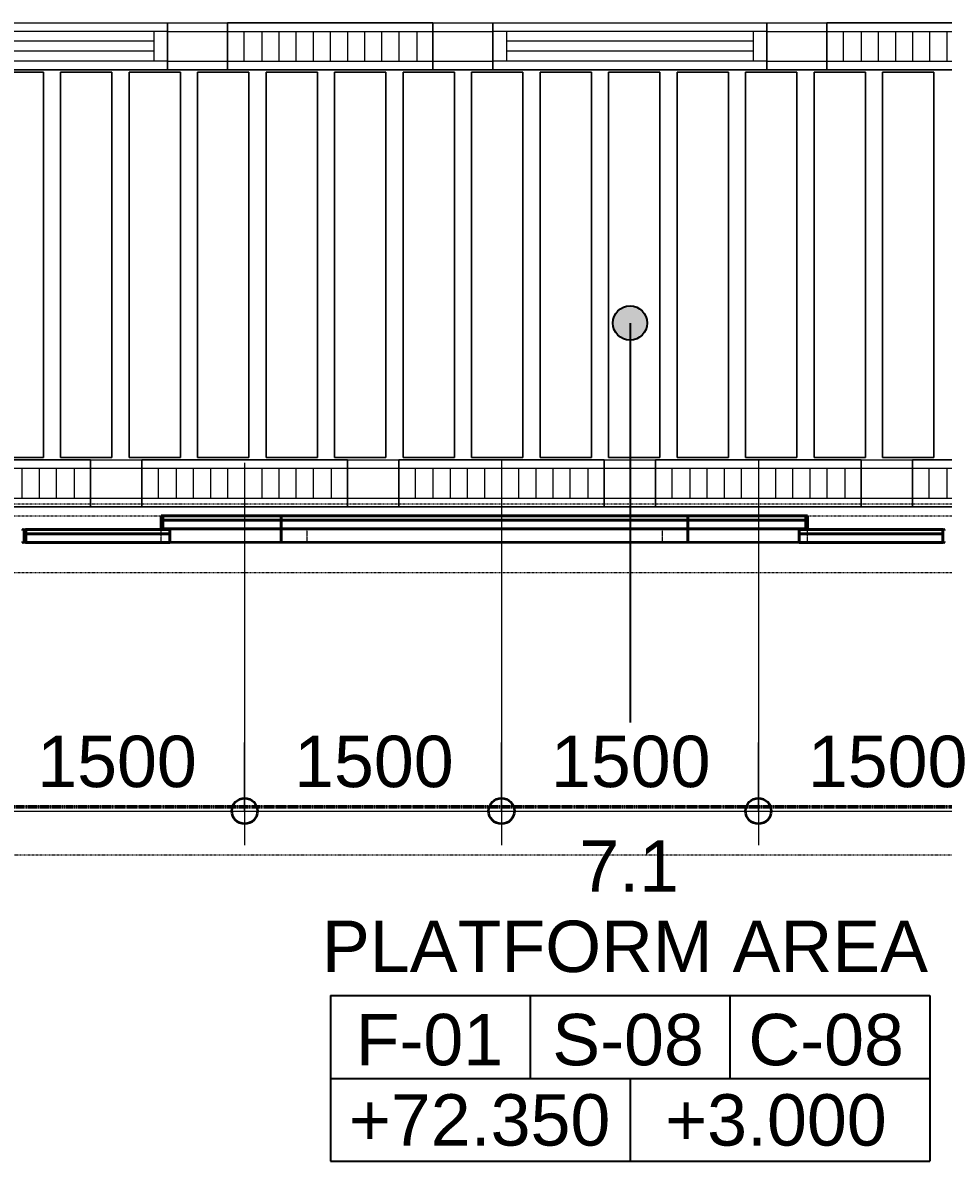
# Model space of a CAD drawing. Header units: millimetres. Extents: x -853228 to -774636, y -17776 to 22455.
# Drawn here: x -819628 to -814253, y -3667 to 2977 of the extents above; entities that cross this region are included whole.
import ezdxf

# ---------------------------------------------------------------- set-up
doc = ezdxf.new("R2010")
doc.units = ezdxf.units.MM
for name, pattern in [('DASH', [6.35, 3.175, -3.175]), ('DPA_Grid _ Level 100', [10, 5.5, -1.6, 1.3, -1.6]), ('DPA_Hidden 50', [3, 2, -1]), ('DPA_Hidden 500', [1.4, 0.8, -0.6])]:
    doc.linetypes.add(name, pattern=pattern)
for name, color, linetype, lineweight in [('A-ANNO-DIMS', 1, 'Continuous', 9), ('A-ANNO-DIMS-100', 1, 'Continuous', 9), ('A-DETL', 1, 'Continuous', 70), ('A-GENM', 1, 'Continuous', 9), ('A-GENM-HDLN', 2, 'DPA_Hidden 500', 9), ('A-GLAZ-CURT', 2, 'Continuous', 9), ('A-ROOM-IDEN', 3, 'Continuous', 25), ('A-ROOM-LINE', 3, 'Continuous', 25), ('G-ANNO-SECL', 3, 'Continuous', 9), ('Q-SPCQ', 2, 'Continuous', 35), ('Q-SPCQ-HDLN', 2, 'DASH', 9)]:
    doc.layers.add(name, color=color, linetype=linetype, lineweight=lineweight)
doc.styles.add('Arial_2', font='arial.ttf', dxfattribs={"height": 300})
doc.dimstyles.new('DPA-DIM-3_0_C-C', dxfattribs={"dimscale": 304.8, "dimtxt": 306.07782, "dimasz": 0.492126, "dimexe": 0.656168, "dimexo": 0.0625, "dimgap": 0.164042, "dimtad": 1, "dimdec": 0, "dimzin": 0, "dimdsep": 46, "dimtxsty": 'Arial_2', "dimblk1": 'DOTBLANK', "dimblk2": 'DOTBLANK', "dimsah": 1, "dimcen": 0.09, "dimdle": 0.656168, "dimadec": 8, "dimazin": 0, "dimtfac": 1, "dimtdec": 4, "dimtix": 1, "dimtmove": 0, "dimatfit": 3, "dimfxl": 1.312336, "dimfxlon": 1, "dimtvp": 1, "dimtolj": 1, "dimtzin": 0, "dimarcsym": 2})

# ---------------------------------------------------------------- blocks, each defined once
blk = doc.blocks.new('DPA_CP_Metal Ceiling Panel - Vertical Panel with Gap-11114031-4281-01 ENLARGED LOWER PLATFORM LEVEL - REFLECTED CEILING PLAN - SHEET 2')
at = {"layer": 'A-GLAZ-CURT'}
for p, q in [((-785007.4, 2689), (-785007.4, 439)), ((-784707.4, 2689), (-785007.4, 2689)), ((-784707.4, 2689), (-785007.4, 2689)), ((-785007.4, 2689), (-785007.4, 439)), ((-785007.4, 439), (-785007.4, 2689)), ((-785007.4, 2689), (-784707.4, 2689)), ((-784707.4, 2689), (-784707.4, 439)), ((-784707.4, 439), (-784707.4, 2689)), ((-784707.4, 2689), (-784707.4, 439)), ((-784707.4, 439), (-785007.4, 439)), ((-785007.4, 439), (-784707.4, 439)), ((-784707.4, 439), (-785007.4, 439))]:
    blk.add_line(p, q, dxfattribs=at)
blk = doc.blocks.new('DPA_Speciality_PlatformScreenDoor - Length_135300-12767973-4281-01 ENLARGED LOWER PLATFORM LEVEL - REFLECTED CEILING PLAN - SHEET 2')
at = {"layer": 'A-GENM'}
for p, q in [((97712.5, -250), (97514.7, -250)), ((97514.7, -250), (97712.5, -250)), ((97607.5, -250), (97517.5, -250)), ((97517.5, -250), (97607.5, -250)), ((97617.5, -250), (97707.5, -250)), ((97707.5, -250), (97617.5, -250)), ((102087.5, -250), (102285.3, -250)), ((102285.3, -250), (102087.5, -250)), ((102182.5, -250), (102092.5, -250)), ((102092.5, -250), (102182.5, -250)), ((102192.5, -250), (102282.5, -250)), ((102282.5, -250), (102192.5, -250)), ((98265.3, -330), (98389.1, -330)), ((98275.9, -330), (98329, -330)), ((98325.4, -330), (98378.5, -330)), ((99865.3, -330), (99989.1, -330)), ((99875.9, -330), (99929, -330)), ((99925.4, -330), (99978.5, -330))]:
    blk.add_line(p, q, dxfattribs=at)
at = {"layer": 'A-GENM-HDLN'}
for p, q in [((98012.5, -175), (98012.5, -250)), ((98012.5, -175), (98862.5, -175)), ((98862.5, -250), (98862.5, -175)), ((100937.5, -250), (100937.5, -175)), ((101787.5, -175), (100937.5, -175)), ((101787.5, -175), (101787.5, -250)), ((98012.5, -250), (98862.5, -250)), ((101787.5, -250), (100937.5, -250))]:
    blk.add_line(p, q, dxfattribs=at)
at = {"layer": 'Q-SPCQ', "linetype": 'DASH', "lineweight": 9}
blk.add_line((61742.7, 1650), (132340.1, 1650), dxfattribs=at)
at = {"layer": 'Q-SPCQ'}
for p, q in [((98062.5, -175), (97222.5, -175)), ((97222.5, -175), (98062.5, -175)), ((97222.5, -175), (97222.5, -225)), ((97222.5, -175), (97222.5, -225)), ((97222.5, -245), (97222.5, -180)), ((97222.5, -180), (97222.5, -245)), ((97252.5, -175), (98032.5, -175)), ((98032.5, -175), (97252.5, -175)), ((98032.5, -175), (97252.5, -175)), ((97252.5, -175), (98032.5, -175)), ((98012.5, -175), (98712.5, -175)), ((98062.5, -225), (98062.5, -175)), ((98062.5, -175), (98062.5, -225)), ((98712.5, -175), (98712.5, -330)), ((98712.5, -175), (101087.5, -175)), ((98712.5, -330), (98712.5, -175)), ((98712.5, -200), (98712.5, -175.9)), ((98712.5, -175.9), (98712.5, -200)), ((101087.5, -175), (101087.5, -330)), ((101087.5, -175), (101787.5, -175)), ((101087.5, -330), (101087.5, -175)), ((101087.5, -200), (101087.5, -175.9)), ((101087.5, -175.9), (101087.5, -200)), ((101737.5, -175), (102577.5, -175)), ((102577.5, -175), (101737.5, -175)), ((101737.5, -175), (101737.5, -225)), ((101737.5, -225), (101737.5, -175)), ((102547.5, -175), (101767.5, -175)), ((101767.5, -175), (102547.5, -175)), ((101767.5, -175), (102547.5, -175)), ((102547.5, -175), (101767.5, -175)), ((102577.5, -225), (102577.5, -175)), ((102577.5, -225), (102577.5, -175)), ((102577.5, -180), (102577.5, -245)), ((102577.5, -245), (102577.5, -180)), ((102587.5, -245), (102587.5, -180)), ((102587.5, -180), (102587.5, -245)), ((102587.5, -180), (102587.5, -245)), ((102587.5, -245), (102587.5, -180)), ((97222.5, -225), (98062.5, -225)), ((98062.5, -225), (97222.5, -225)), ((97222.5, -250), (97222.5, -225)), ((97222.5, -225), (97222.5, -250)), ((98062.5, -225), (97222.5, -225)), ((97222.5, -225), (97222.5, -250)), ((97222.5, -250), (97222.5, -225)), ((97222.5, -225), (98062.5, -225)), ((98062.5, -225), (97222.5, -225)), ((97222.5, -225), (98062.5, -225)), ((97222.5, -250), (98062.5, -250)), ((98062.5, -250), (97222.5, -250)), ((97222.5, -250), (98062.5, -250)), ((98062.5, -250), (97222.5, -250)), ((98032.5, -225), (97252.5, -225)), ((97252.5, -225), (98032.5, -225)), ((97252.5, -225), (98032.5, -225)), ((98032.5, -225), (97252.5, -225)), ((98012.5, -225), (97272.5, -225)), ((97272.5, -225), (98012.5, -225)), ((98012.5, -225), (97272.5, -225)), ((97272.5, -225), (98012.5, -225)), ((98012.5, -250), (97272.5, -250)), ((97272.5, -250), (98012.5, -250)), ((98012.5, -250), (97272.5, -250)), ((97272.5, -250), (98012.5, -250)), ((98012.5, -305), (98012.5, -250)), ((98012.5, -250), (98012.5, -330)), ((98022.5, -255), (98012.5, -255)), ((98012.5, -255), (98012.5, -330)), ((98012.5, -330), (98012.5, -255)), ((98012.5, -255), (98022.5, -255)), ((98022.5, -330), (98022.5, -255)), ((98022.5, -255), (98022.5, -330)), ((98712.5, -255), (98022.5, -255)), ((98022.5, -255), (98712.5, -255)), ((98022.5, -255), (98022.5, -305)), ((98022.5, -255), (98022.5, -305)), ((98062.5, -225), (98062.5, -250)), ((98062.5, -225), (98062.5, -250)), ((98062.5, -250), (98062.5, -225)), ((98062.5, -225), (98062.5, -250)), ((98072.5, -255), (98652.5, -255)), ((98652.5, -255), (98072.5, -255)), ((98662.5, -255), (98072.5, -255)), ((98072.5, -255), (98662.5, -255)), ((98712.5, -305), (98712.5, -200)), ((98712.5, -200), (98712.5, -305)), ((101087.5, -255), (98712.5, -255)), ((98712.5, -255), (101087.5, -255)), ((98712.5, -255), (98712.5, -305)), ((98712.5, -255), (98712.5, -305)), ((98712.5, -305), (98712.5, -255)), ((98712.5, -255), (98712.5, -305)), ((101037.5, -255), (98762.5, -255)), ((98762.5, -255), (101037.5, -255)), ((98772.5, -255), (101027.5, -255)), ((101027.5, -255), (98772.5, -255)), ((101087.5, -305), (101087.5, -200)), ((101087.5, -200), (101087.5, -305)), ((101087.5, -255), (101777.5, -255)), ((101777.5, -255), (101087.5, -255)), ((101087.5, -255), (101087.5, -305)), ((101087.5, -305), (101087.5, -255)), ((101087.5, -305), (101087.5, -255)), ((101087.5, -255), (101087.5, -305)), ((101137.5, -255), (101727.5, -255)), ((101727.5, -255), (101137.5, -255)), ((101727.5, -255), (101147.5, -255)), ((101147.5, -255), (101727.5, -255)), ((102577.5, -225), (101737.5, -225)), ((101737.5, -225), (102577.5, -225)), ((101737.5, -250), (101737.5, -225)), ((101737.5, -250), (101737.5, -225)), ((102577.5, -225), (101737.5, -225)), ((101737.5, -225), (101737.5, -250)), ((101737.5, -250), (101737.5, -225)), ((101737.5, -225), (102577.5, -225)), ((101737.5, -225), (102577.5, -225)), ((102577.5, -225), (101737.5, -225)), ((102577.5, -250), (101737.5, -250)), ((101737.5, -250), (102577.5, -250)), ((101737.5, -250), (102577.5, -250)), ((102577.5, -250), (101737.5, -250)), ((101767.5, -225), (102547.5, -225)), ((102547.5, -225), (101767.5, -225)), ((102547.5, -225), (101767.5, -225)), ((101767.5, -225), (102547.5, -225)), ((101777.5, -255), (101777.5, -330)), ((101787.5, -255), (101777.5, -255)), ((101777.5, -255), (101787.5, -255)), ((101777.5, -330), (101777.5, -255)), ((101777.5, -305), (101777.5, -255)), ((101777.5, -305), (101777.5, -255)), ((101787.5, -225), (102527.5, -225)), ((102527.5, -225), (101787.5, -225)), ((101787.5, -225), (102527.5, -225)), ((102527.5, -225), (101787.5, -225)), ((101787.5, -250), (102527.5, -250)), ((102527.5, -250), (101787.5, -250)), ((101787.5, -250), (102527.5, -250)), ((102527.5, -250), (101787.5, -250)), ((101787.5, -330), (101787.5, -250)), ((101787.5, -250), (101787.5, -305)), ((101787.5, -330), (101787.5, -255)), ((101787.5, -255), (101787.5, -330)), ((102577.5, -225), (102577.5, -250)), ((102577.5, -250), (102577.5, -225)), ((102577.5, -250), (102577.5, -225)), ((102577.5, -225), (102577.5, -250)), ((98012.5, -329.1), (98012.5, -305)), ((98012.5, -330), (98712.5, -330)), ((98012.5, -330), (98022.5, -330)), ((98022.5, -330), (98012.5, -330)), ((98712.5, -305), (98022.5, -305)), ((98022.5, -305), (98702.5, -305)), ((98022.5, -305), (98022.5, -330)), ((98022.5, -305), (98022.5, -330)), ((98022.5, -305), (98702.5, -305)), ((98702.5, -305), (98022.5, -305)), ((98022.5, -330), (98022.5, -305)), ((98022.5, -305), (98022.5, -330)), ((98712.5, -305), (98022.5, -305)), ((98022.5, -305), (98712.5, -305)), ((98702.5, -330), (98022.5, -330)), ((98022.5, -330), (98712.5, -330)), ((98022.5, -330), (98702.5, -330)), ((98702.5, -330), (98022.5, -330)), ((98652.5, -305), (98072.5, -305)), ((98072.5, -305), (98652.5, -305)), ((98652.5, -305), (98072.5, -305)), ((98072.5, -305), (98652.5, -305)), ((98662.5, -305), (98072.5, -305)), ((98072.5, -305), (98662.5, -305)), ((98072.5, -305), (98652.5, -305)), ((98652.5, -305), (98072.5, -305)), ((98652.5, -330), (98072.5, -330)), ((98072.5, -330), (98652.5, -330)), ((98652.5, -330), (98072.5, -330)), ((98072.5, -330), (98652.5, -330)), ((98702.5, -305), (98712.5, -305)), ((98712.5, -330), (98702.5, -330)), ((98712.5, -329.1), (98712.5, -305)), ((101087.5, -305), (98712.5, -305)), ((98712.5, -305), (98722.5, -305)), ((98712.5, -330), (98712.5, -305)), ((98712.5, -305), (98712.5, -330)), ((101087.5, -305), (98712.5, -305)), ((98712.5, -305), (101087.5, -305)), ((98712.5, -305), (98712.5, -329.1)), ((98712.5, -330), (98712.5, -305)), ((98712.5, -305), (98712.5, -330)), ((98712.5, -330), (101087.5, -330)), ((98722.5, -330), (98712.5, -330)), ((98712.5, -330), (101087.5, -330)), ((98722.5, -305), (101077.5, -305)), ((98722.5, -305), (101077.5, -305)), ((101077.5, -305), (98722.5, -305)), ((101077.5, -330), (98722.5, -330)), ((98722.5, -330), (101077.5, -330)), ((101077.5, -330), (98722.5, -330)), ((101037.5, -305), (98762.5, -305)), ((98762.5, -305), (101037.5, -305)), ((101027.5, -305), (98772.5, -305)), ((98772.5, -305), (101027.5, -305)), ((101027.5, -305), (98772.5, -305)), ((98772.5, -305), (101027.5, -305)), ((98772.5, -305), (101027.5, -305)), ((101027.5, -305), (98772.5, -305)), ((101027.5, -330), (98772.5, -330)), ((98772.5, -330), (101027.5, -330)), ((101027.5, -330), (98772.5, -330)), ((98772.5, -330), (101027.5, -330)), ((101077.5, -305), (101087.5, -305)), ((101087.5, -330), (101077.5, -330)), ((101087.5, -329.1), (101087.5, -305)), ((101087.5, -305), (101097.5, -305)), ((101777.5, -305), (101087.5, -305)), ((101087.5, -305), (101087.5, -330)), ((101087.5, -330), (101087.5, -305)), ((101087.5, -305), (101777.5, -305)), ((101777.5, -305), (101087.5, -305)), ((101087.5, -305), (101087.5, -329.1)), ((101087.5, -330), (101087.5, -305)), ((101087.5, -305), (101087.5, -330)), ((101087.5, -330), (101787.5, -330)), ((101087.5, -330), (101777.5, -330)), ((101097.5, -330), (101087.5, -330)), ((101097.5, -305), (101777.5, -305)), ((101777.5, -305), (101097.5, -305)), ((101097.5, -305), (101777.5, -305)), ((101777.5, -330), (101097.5, -330)), ((101777.5, -330), (101097.5, -330)), ((101097.5, -330), (101777.5, -330)), ((101137.5, -305), (101727.5, -305)), ((101727.5, -305), (101137.5, -305)), ((101147.5, -305), (101727.5, -305)), ((101727.5, -305), (101147.5, -305)), ((101147.5, -305), (101727.5, -305)), ((101727.5, -305), (101147.5, -305)), ((101727.5, -305), (101147.5, -305)), ((101147.5, -305), (101727.5, -305)), ((101147.5, -330), (101727.5, -330)), ((101727.5, -330), (101147.5, -330)), ((101147.5, -330), (101727.5, -330)), ((101727.5, -330), (101147.5, -330)), ((101777.5, -330), (101777.5, -305)), ((101777.5, -330), (101777.5, -305)), ((101777.5, -305), (101777.5, -330)), ((101777.5, -330), (101777.5, -305)), ((101777.5, -330), (101787.5, -330)), ((101787.5, -330), (101777.5, -330)), ((101787.5, -305), (101787.5, -329.1))]:
    blk.add_line(p, q, dxfattribs=at)
for centre, start, end in [((97217.5, -180), 0, 180), ((97217.5, -180), 0, 45), ((102582.5, -180), 0, 180), ((102582.5, -180), 135, 180), ((102582.5, -180), 60, 120), ((102582.5, -180), 360, 30), ((102592.5, -180), 0, 180), ((102592.5, -180), 150, 180), ((102592.5, -180), 60, 120), ((97217.5, -245), 180, 360), ((97217.5, -245), 330, 360), ((102582.5, -245), 180, 210), ((102582.5, -245), 180, 0), ((102582.5, -245), 240, 300), ((102582.5, -245), 330, 0), ((102592.5, -245), 180, 210), ((102592.5, -245), 180, 360), ((102592.5, -245), 240, 300)]:
    blk.add_arc(centre, 5, start, end, dxfattribs=at)
at = {"layer": 'Q-SPCQ-HDLN'}
for p, q in [((132340.1, 0), (61742.7, 0)), ((132340.1, -330), (61742.7, -330)), ((132340.1, -400), (61742.7, -400))]:
    blk.add_line(p, q, dxfattribs=at)
blk = doc.blocks.new('DPA_CP_Metal Ceiling Luminaire2 - Linear Luminaire-12404975-4281-01 ENLARGED LOWER PLATFORM LEVEL - REFLECTED CEILING PLAN - SHEET 2')
at = {"layer": 'A-GLAZ-CURT'}
for p, q in [((-786932.4, 2701.5), (-786932.4, 2976.5)), ((-786932.4, 2976.5), (-785732.4, 2976.5)), ((-786932.4, 2976.5), (-786932.4, 2701.5)), ((-785732.4, 2976.5), (-786932.4, 2976.5)), ((-786932.4, 2976.5), (-785732.4, 2976.5)), ((-786932.4, 2939), (-786932.4, 2701.5)), ((-786932.4, 2926.5), (-785732.4, 2926.5)), ((-785732.4, 2976.5), (-785732.4, 2701.5)), ((-785732.4, 2701.5), (-785732.4, 2976.5)), ((-785732.4, 2939), (-785732.4, 2701.5)), ((-786932.4, 2751.5), (-785732.4, 2751.5)), ((-785732.4, 2701.5), (-786932.4, 2701.5)), ((-785732.4, 2701.5), (-786932.4, 2701.5)), ((-786932.4, 2701.5), (-785732.4, 2701.5))]:
    blk.add_line(p, q, dxfattribs=at)
at = {"layer": 'A-GLAZ-CURT', "linetype": 'DPA_Hidden 50'}
for p, q in [((-786837.4, 2926.5), (-786837.4, 2751.5)), ((-786732.4, 2926.5), (-786732.4, 2751.5)), ((-786632.4, 2926.5), (-786632.4, 2751.5)), ((-786532.4, 2926.5), (-786532.4, 2751.5)), ((-786432.4, 2926.5), (-786432.4, 2751.5)), ((-786332.4, 2926.5), (-786332.4, 2751.5)), ((-786232.4, 2926.5), (-786232.4, 2751.5)), ((-786132.4, 2926.5), (-786132.4, 2751.5)), ((-786032.4, 2926.5), (-786032.4, 2751.5)), ((-785932.4, 2926.5), (-785932.4, 2751.5)), ((-785827.4, 2926.5), (-785827.4, 2751.5))]:
    blk.add_line(p, q, dxfattribs=at)
blk = doc.blocks.new('DPA_CP_Metal Ceiling Panel1 - Horizontal with Gap-13297912-4281-01 ENLARGED LOWER PLATFORM LEVEL - REFLECTED CEILING PLAN - SHEET 2')
at = {"layer": 'A-GLAZ-CURT'}
for p, q in [((-786232.4, 151.5), (-786232.4, 426.5)), ((-786232.4, 151.5), (-786232.4, 426.5)), ((-786232.4, 426.5), (-785932.4, 426.5)), ((-786232.4, 426.5), (-785932.4, 426.5)), ((-786232.4, 151.5), (-786232.4, 426.5)), ((-785932.4, 151.5), (-785932.4, 426.5)), ((-785932.4, 426.5), (-785932.4, 151.5)), ((-785932.4, 426.5), (-785932.4, 151.5)), ((-786232.4, 376.5), (-785932.4, 376.5)), ((-786232.4, 201.5), (-785932.4, 201.5)), ((-786232.4, 151.5), (-785932.4, 151.5)), ((-785932.4, 151.5), (-786232.4, 151.5)), ((-785932.4, 151.5), (-786232.4, 151.5))]:
    blk.add_line(p, q, dxfattribs=at)
blk = doc.blocks.new('DPA_CP_Metal Ceiling Air Supply1 - Linear Diffuser Air Supply-12404980-4281-01 ENLARGED LOWER PLATFORM LEVEL - REFLECTED CEILING PLAN - SHEET 2')
at = {"layer": 'A-GLAZ-CURT'}
for p, q in [((-788882.4, 2701.5), (-788882.4, 2976.5)), ((-788882.4, 2976.5), (-787282.4, 2976.5)), ((-788882.4, 2701.5), (-788882.4, 2976.5)), ((-788882.4, 2976.5), (-787282.4, 2976.5)), ((-788882.4, 2976.5), (-787282.4, 2976.5)), ((-788882.4, 2701.5), (-788882.4, 2976.5)), ((-787282.4, 2926.5), (-788882.4, 2926.5)), ((-788802.4, 2926.5), (-788802.4, 2751.5)), ((-787362.4, 2926.5), (-787362.4, 2751.5)), ((-787282.4, 2701.5), (-787282.4, 2976.5)), ((-787282.4, 2976.5), (-787282.4, 2701.5)), ((-787282.4, 2976.5), (-787282.4, 2701.5)), ((-787282.4, 2751.5), (-788882.4, 2751.5)), ((-788882.4, 2701.5), (-787282.4, 2701.5)), ((-787282.4, 2701.5), (-788882.4, 2701.5)), ((-787282.4, 2701.5), (-788882.4, 2701.5))]:
    blk.add_line(p, q, dxfattribs=at)
at = {"layer": 'A-GLAZ-CURT', "linetype": 'DPA_Hidden 50'}
for p, q in [((-787362.4, 2868.2), (-788802.4, 2868.2)), ((-787362.4, 2809.9), (-788802.4, 2809.9))]:
    blk.add_line(p, q, dxfattribs=at)
blk = doc.blocks.new('DPA_CP_Metal Ceiling Panel1 - Horizontal with Gap-16028279-4281-01 ENLARGED LOWER PLATFORM LEVEL - REFLECTED CEILING PLAN - SHEET 2')
at = {"layer": 'A-GLAZ-CURT'}
for p, q in [((-787282.4, 2701.5), (-787282.4, 2976.5)), ((-787282.4, 2701.5), (-787282.4, 2976.5)), ((-787282.4, 2976.5), (-786932.4, 2976.5)), ((-787282.4, 2976.5), (-786932.4, 2976.5)), ((-787282.4, 2701.5), (-787282.4, 2976.5)), ((-787282.4, 2926.5), (-786932.4, 2926.5)), ((-786932.4, 2701.5), (-786932.4, 2976.5)), ((-786932.4, 2976.5), (-786932.4, 2701.5)), ((-786932.4, 2976.5), (-786932.4, 2701.5)), ((-787282.4, 2751.5), (-786932.4, 2751.5)), ((-787282.4, 2701.5), (-786932.4, 2701.5)), ((-786932.4, 2701.5), (-787282.4, 2701.5)), ((-786932.4, 2701.5), (-787282.4, 2701.5))]:
    blk.add_line(p, q, dxfattribs=at)
blk = doc.blocks.new('DPA_Room Tag Box - Standard-4486259-4281-01 ENLARGED LOWER PLATFORM LEVEL - REFLECTED CEILING PLAN - SHEET 2')
at = {"layer": 'A-ROOM-LINE'}
for p, q in [((-17.5, -2.936), (-17.5, -12.604)), ((-17.5, -2.936), (17.5, -2.936)), ((-5.833, -2.936), (-5.833, -7.77)), ((5.833, -2.936), (5.833, -7.77)), ((17.5, -2.936), (17.5, -12.604)), ((-17.5, -7.77), (17.5, -7.77)), ((0, -7.77), (0, -12.604)), ((-17.5, -12.604), (17.5, -12.604))]:
    blk.add_line(p, q, dxfattribs=at)
blk = doc.blocks.new('DIMBLOCK77-4281-01 ENLARGED LOWER PLATFORM LEVEL - REFLECTED CEILING PLAN - SHEET 2')
at = {"layer": 'A-ANNO-DIMS-100'}
for p, q in [((-819832.4, -1223.5), (-819832.4, -1823.5)), ((-819832.4, -1623.5), (-819832.4, -1223.5)), ((-818332.4, -1223.5), (-818332.4, -1823.5)), ((-818332.4, -1623.5), (-818332.4, -1223.5)), ((-819832.4, -1623.5), (-818332.4, -1623.5))]:
    blk.add_line(p, q, dxfattribs=at)
at = {"layer": 'A-ANNO-DIMS-100', "lineweight": 35}
for centre in [(-819832.4, -1623.5), (-818332.4, -1623.5)]:
    blk.add_circle(centre, 75, dxfattribs=at)
at = {"layer": 'A-ANNO-DIMS-100', "color": 0, "insert": (-819543.8, -1184.1), "char_height": 300, "width": 1107.531, "attachment_point": 1, "line_spacing_factor": 0.941778, "style": 'Arial_2'}
blk.add_mtext('1500', dxfattribs=at)
blk = doc.blocks.new('_DotBlank')
at = {"color": 0, "linetype": 'ByBlock', "lineweight": -2}
blk.add_line((-0.5, 0), (-1, 0), dxfattribs=at)
blk.add_circle((0, 0), 0.5, dxfattribs=at)
blk = doc.blocks.new('DIMBLOCK78-4281-01 ENLARGED LOWER PLATFORM LEVEL - REFLECTED CEILING PLAN - SHEET 2')
at = {"layer": 'A-ANNO-DIMS-100'}
for p, q in [((-818332.4, -1223.5), (-818332.4, -1823.5)), ((-818332.4, -1623.5), (-818332.4, -1223.5)), ((-816832.4, -1223.5), (-816832.4, -1823.5)), ((-816832.4, -1623.5), (-816832.4, -1223.5)), ((-818332.4, -1623.5), (-816632.4, -1623.5))]:
    blk.add_line(p, q, dxfattribs=at)
at = {"layer": 'A-ANNO-DIMS-100', "lineweight": 35}
for centre in [(-818332.4, -1623.5), (-816832.4, -1623.5)]:
    blk.add_circle(centre, 75, dxfattribs=at)
at = {"layer": 'A-ANNO-DIMS-100', "color": 0, "insert": (-818043.8, -1184.1), "char_height": 300, "width": 1107.531, "attachment_point": 1, "line_spacing_factor": 0.941778, "style": 'Arial_2'}
blk.add_mtext('1500', dxfattribs=at)
blk = doc.blocks.new('DIMBLOCK79-4281-01 ENLARGED LOWER PLATFORM LEVEL - REFLECTED CEILING PLAN - SHEET 2')
at = {"layer": 'A-ANNO-DIMS-100'}
for p, q in [((-816832.4, -1223.5), (-816832.4, -1823.5)), ((-816832.4, -1623.5), (-816832.4, -1223.5)), ((-815332.4, -1223.5), (-815332.4, -1823.5)), ((-815332.4, -1623.5), (-815332.4, -1223.5)), ((-817032.4, -1623.5), (-815332.4, -1623.5))]:
    blk.add_line(p, q, dxfattribs=at)
at = {"layer": 'A-ANNO-DIMS-100', "lineweight": 35}
for centre in [(-816832.4, -1623.5), (-815332.4, -1623.5)]:
    blk.add_circle(centre, 75, dxfattribs=at)
at = {"layer": 'A-ANNO-DIMS-100', "color": 0, "insert": (-816543.8, -1184.1), "char_height": 300, "width": 1107.531, "attachment_point": 1, "line_spacing_factor": 0.941778, "style": 'Arial_2'}
blk.add_mtext('1500', dxfattribs=at)
blk = doc.blocks.new('DIMBLOCK80-4281-01 ENLARGED LOWER PLATFORM LEVEL - REFLECTED CEILING PLAN - SHEET 2')
at = {"layer": 'A-ANNO-DIMS-100'}
for p, q in [((-815332.4, -1223.5), (-815332.4, -1823.5)), ((-815332.4, -1623.5), (-815332.4, -1223.5)), ((-813832.4, -1223.5), (-813832.4, -1823.5)), ((-813832.4, -1623.5), (-813832.4, -1223.5)), ((-815332.4, -1623.5), (-813832.4, -1623.5))]:
    blk.add_line(p, q, dxfattribs=at)
at = {"layer": 'A-ANNO-DIMS-100', "lineweight": 35}
for centre in [(-815332.4, -1623.5), (-813832.4, -1623.5)]:
    blk.add_circle(centre, 75, dxfattribs=at)
at = {"layer": 'A-ANNO-DIMS-100', "color": 0, "insert": (-815043.8, -1184.1), "char_height": 300, "width": 1107.531, "attachment_point": 1, "line_spacing_factor": 0.941778, "style": 'Arial_2'}
blk.add_mtext('1500', dxfattribs=at)

msp = doc.modelspace()

# ---------------------------------------------------------------- hatches: boundary and pattern name
at = {"layer": 'A-ROOM-IDEN'}
h = msp.add_hatch(color=256, dxfattribs=at)
edge = h.paths.add_edge_path()
edge.add_arc((-816081.9, 1224.2), 100, 0, 360)

# ---------------------------------------------------------------- linework, layer by layer
at = {"layer": 'A-DETL', "color": 55, "linetype": 'DPA_Hidden 50', "lineweight": 9}
for p, q in [((-818332.4, 408), (-818332.4, -1392)), ((-816832.4, 428), (-816832.4, -1392)), ((-816832.4, 428), (-816832.4, -1392)), ((-815332.4, 428), (-815332.4, -1392))]:
    msp.add_line(p, q, dxfattribs=at)
at = {"layer": 'A-ROOM-IDEN'}
msp.add_line((-816081.9, 1224.2), (-816081.9, -1106.9), dxfattribs=at)
msp.add_circle((-816081.9, 1224.2), 100, dxfattribs=at)
at = {"layer": 'G-ANNO-SECL', "linetype": 'DPA_Grid _ Level 100', "lineweight": 50}
msp.add_line((-851417.7, -1598.3), (-777570.3, -1598.3), dxfattribs=at)

# ---------------------------------------------------------------- block references
at = {"layer": 'A-GLAZ-CURT'}
for name, p in [('DPA_CP_Metal Ceiling Air Supply1 - Linear Diffuser Air Supply-12404980-4281-01 ENLARGED LOWER PLATFORM LEVEL - REFLECTED CEILING PLAN - SHEET 2', (-31500, 0)), ('DPA_CP_Metal Ceiling Air Supply1 - Linear Diffuser Air Supply-12404980-4281-01 ENLARGED LOWER PLATFORM LEVEL - REFLECTED CEILING PLAN - SHEET 2', (-31500, 0)), ('DPA_CP_Metal Ceiling Air Supply1 - Linear Diffuser Air Supply-12404980-4281-01 ENLARGED LOWER PLATFORM LEVEL - REFLECTED CEILING PLAN - SHEET 2', (-31500, 0)), ('DPA_CP_Metal Ceiling Panel1 - Horizontal with Gap-16028279-4281-01 ENLARGED LOWER PLATFORM LEVEL - REFLECTED CEILING PLAN - SHEET 2', (-31500, 0)), ('DPA_CP_Metal Ceiling Panel1 - Horizontal with Gap-16028279-4281-01 ENLARGED LOWER PLATFORM LEVEL - REFLECTED CEILING PLAN - SHEET 2', (-31500, 0)), ('DPA_CP_Metal Ceiling Panel1 - Horizontal with Gap-16028279-4281-01 ENLARGED LOWER PLATFORM LEVEL - REFLECTED CEILING PLAN - SHEET 2', (-31500, 0)), ('DPA_CP_Metal Ceiling Luminaire2 - Linear Luminaire-12404975-4281-01 ENLARGED LOWER PLATFORM LEVEL - REFLECTED CEILING PLAN - SHEET 2', (-31500, 0)), ('DPA_CP_Metal Ceiling Luminaire2 - Linear Luminaire-12404975-4281-01 ENLARGED LOWER PLATFORM LEVEL - REFLECTED CEILING PLAN - SHEET 2', (-31500, 0)), ('DPA_CP_Metal Ceiling Luminaire2 - Linear Luminaire-12404975-4281-01 ENLARGED LOWER PLATFORM LEVEL - REFLECTED CEILING PLAN - SHEET 2', (-31500, 0)), ('DPA_CP_Metal Ceiling Panel1 - Horizontal with Gap-16028279-4281-01 ENLARGED LOWER PLATFORM LEVEL - REFLECTED CEILING PLAN - SHEET 2', (-29950, 0)), ('DPA_CP_Metal Ceiling Panel1 - Horizontal with Gap-16028279-4281-01 ENLARGED LOWER PLATFORM LEVEL - REFLECTED CEILING PLAN - SHEET 2', (-29950, 0)), ('DPA_CP_Metal Ceiling Panel1 - Horizontal with Gap-16028279-4281-01 ENLARGED LOWER PLATFORM LEVEL - REFLECTED CEILING PLAN - SHEET 2', (-29950, 0)), ('DPA_CP_Metal Ceiling Air Supply1 - Linear Diffuser Air Supply-12404980-4281-01 ENLARGED LOWER PLATFORM LEVEL - REFLECTED CEILING PLAN - SHEET 2', (-28000, 0)), ('DPA_CP_Metal Ceiling Air Supply1 - Linear Diffuser Air Supply-12404980-4281-01 ENLARGED LOWER PLATFORM LEVEL - REFLECTED CEILING PLAN - SHEET 2', (-28000, 0)), ('DPA_CP_Metal Ceiling Air Supply1 - Linear Diffuser Air Supply-12404980-4281-01 ENLARGED LOWER PLATFORM LEVEL - REFLECTED CEILING PLAN - SHEET 2', (-28000, 0)), ('DPA_CP_Metal Ceiling Panel1 - Horizontal with Gap-16028279-4281-01 ENLARGED LOWER PLATFORM LEVEL - REFLECTED CEILING PLAN - SHEET 2', (-28000, 0)), ('DPA_CP_Metal Ceiling Panel1 - Horizontal with Gap-16028279-4281-01 ENLARGED LOWER PLATFORM LEVEL - REFLECTED CEILING PLAN - SHEET 2', (-28000, 0)), ('DPA_CP_Metal Ceiling Panel1 - Horizontal with Gap-16028279-4281-01 ENLARGED LOWER PLATFORM LEVEL - REFLECTED CEILING PLAN - SHEET 2', (-28000, 0)), ('DPA_CP_Metal Ceiling Luminaire2 - Linear Luminaire-12404975-4281-01 ENLARGED LOWER PLATFORM LEVEL - REFLECTED CEILING PLAN - SHEET 2', (-28000, 0)), ('DPA_CP_Metal Ceiling Luminaire2 - Linear Luminaire-12404975-4281-01 ENLARGED LOWER PLATFORM LEVEL - REFLECTED CEILING PLAN - SHEET 2', (-28000, 0)), ('DPA_CP_Metal Ceiling Luminaire2 - Linear Luminaire-12404975-4281-01 ENLARGED LOWER PLATFORM LEVEL - REFLECTED CEILING PLAN - SHEET 2', (-28000, 0)), ('DPA_CP_Metal Ceiling Panel - Vertical Panel with Gap-11114031-4281-01 ENLARGED LOWER PLATFORM LEVEL - REFLECTED CEILING PLAN - SHEET 2', (-34800, 0)), ('DPA_CP_Metal Ceiling Panel - Vertical Panel with Gap-11114031-4281-01 ENLARGED LOWER PLATFORM LEVEL - REFLECTED CEILING PLAN - SHEET 2', (-34400, 0)), ('DPA_CP_Metal Ceiling Panel - Vertical Panel with Gap-11114031-4281-01 ENLARGED LOWER PLATFORM LEVEL - REFLECTED CEILING PLAN - SHEET 2', (-34000, 0)), ('DPA_CP_Metal Ceiling Panel - Vertical Panel with Gap-11114031-4281-01 ENLARGED LOWER PLATFORM LEVEL - REFLECTED CEILING PLAN - SHEET 2', (-33600, 0)), ('DPA_CP_Metal Ceiling Panel - Vertical Panel with Gap-11114031-4281-01 ENLARGED LOWER PLATFORM LEVEL - REFLECTED CEILING PLAN - SHEET 2', (-33200, 0)), ('DPA_CP_Metal Ceiling Panel - Vertical Panel with Gap-11114031-4281-01 ENLARGED LOWER PLATFORM LEVEL - REFLECTED CEILING PLAN - SHEET 2', (-32800, 0)), ('DPA_CP_Metal Ceiling Panel - Vertical Panel with Gap-11114031-4281-01 ENLARGED LOWER PLATFORM LEVEL - REFLECTED CEILING PLAN - SHEET 2', (-32400, 0)), ('DPA_CP_Metal Ceiling Panel - Vertical Panel with Gap-11114031-4281-01 ENLARGED LOWER PLATFORM LEVEL - REFLECTED CEILING PLAN - SHEET 2', (-32000, 0)), ('DPA_CP_Metal Ceiling Panel - Vertical Panel with Gap-11114031-4281-01 ENLARGED LOWER PLATFORM LEVEL - REFLECTED CEILING PLAN - SHEET 2', (-31600, 0)), ('DPA_CP_Metal Ceiling Panel - Vertical Panel with Gap-11114031-4281-01 ENLARGED LOWER PLATFORM LEVEL - REFLECTED CEILING PLAN - SHEET 2', (-31200, 0)), ('DPA_CP_Metal Ceiling Panel - Vertical Panel with Gap-11114031-4281-01 ENLARGED LOWER PLATFORM LEVEL - REFLECTED CEILING PLAN - SHEET 2', (-30800, 0)), ('DPA_CP_Metal Ceiling Panel - Vertical Panel with Gap-11114031-4281-01 ENLARGED LOWER PLATFORM LEVEL - REFLECTED CEILING PLAN - SHEET 2', (-30400, 0)), ('DPA_CP_Metal Ceiling Panel - Vertical Panel with Gap-11114031-4281-01 ENLARGED LOWER PLATFORM LEVEL - REFLECTED CEILING PLAN - SHEET 2', (-30000, 0)), ('DPA_CP_Metal Ceiling Panel - Vertical Panel with Gap-11114031-4281-01 ENLARGED LOWER PLATFORM LEVEL - REFLECTED CEILING PLAN - SHEET 2', (-29600, 0)), ('DPA_CP_Metal Ceiling Luminaire2 - Linear Luminaire-12404975-4281-01 ENLARGED LOWER PLATFORM LEVEL - REFLECTED CEILING PLAN - SHEET 2', (-33500, -2550)), ('DPA_CP_Metal Ceiling Luminaire2 - Linear Luminaire-12404975-4281-01 ENLARGED LOWER PLATFORM LEVEL - REFLECTED CEILING PLAN - SHEET 2', (-33500, -2550)), ('DPA_CP_Metal Ceiling Luminaire2 - Linear Luminaire-12404975-4281-01 ENLARGED LOWER PLATFORM LEVEL - REFLECTED CEILING PLAN - SHEET 2', (-33500, -2550)), ('DPA_CP_Metal Ceiling Panel1 - Horizontal with Gap-13297912-4281-01 ENLARGED LOWER PLATFORM LEVEL - REFLECTED CEILING PLAN - SHEET 2', (-33000, 0)), ('DPA_CP_Metal Ceiling Panel1 - Horizontal with Gap-13297912-4281-01 ENLARGED LOWER PLATFORM LEVEL - REFLECTED CEILING PLAN - SHEET 2', (-33000, 0)), ('DPA_CP_Metal Ceiling Panel1 - Horizontal with Gap-13297912-4281-01 ENLARGED LOWER PLATFORM LEVEL - REFLECTED CEILING PLAN - SHEET 2', (-33000, 0)), ('DPA_CP_Metal Ceiling Luminaire2 - Linear Luminaire-12404975-4281-01 ENLARGED LOWER PLATFORM LEVEL - REFLECTED CEILING PLAN - SHEET 2', (-32000, -2550)), ('DPA_CP_Metal Ceiling Luminaire2 - Linear Luminaire-12404975-4281-01 ENLARGED LOWER PLATFORM LEVEL - REFLECTED CEILING PLAN - SHEET 2', (-32000, -2550)), ('DPA_CP_Metal Ceiling Luminaire2 - Linear Luminaire-12404975-4281-01 ENLARGED LOWER PLATFORM LEVEL - REFLECTED CEILING PLAN - SHEET 2', (-32000, -2550)), ('DPA_CP_Metal Ceiling Panel1 - Horizontal with Gap-13297912-4281-01 ENLARGED LOWER PLATFORM LEVEL - REFLECTED CEILING PLAN - SHEET 2', (-31500, 0)), ('DPA_CP_Metal Ceiling Panel1 - Horizontal with Gap-13297912-4281-01 ENLARGED LOWER PLATFORM LEVEL - REFLECTED CEILING PLAN - SHEET 2', (-31500, 0)), ('DPA_CP_Metal Ceiling Panel1 - Horizontal with Gap-13297912-4281-01 ENLARGED LOWER PLATFORM LEVEL - REFLECTED CEILING PLAN - SHEET 2', (-31500, 0)), ('DPA_CP_Metal Ceiling Luminaire2 - Linear Luminaire-12404975-4281-01 ENLARGED LOWER PLATFORM LEVEL - REFLECTED CEILING PLAN - SHEET 2', (-30500, -2550)), ('DPA_CP_Metal Ceiling Luminaire2 - Linear Luminaire-12404975-4281-01 ENLARGED LOWER PLATFORM LEVEL - REFLECTED CEILING PLAN - SHEET 2', (-30500, -2550)), ('DPA_CP_Metal Ceiling Luminaire2 - Linear Luminaire-12404975-4281-01 ENLARGED LOWER PLATFORM LEVEL - REFLECTED CEILING PLAN - SHEET 2', (-30500, -2550)), ('DPA_CP_Metal Ceiling Panel1 - Horizontal with Gap-13297912-4281-01 ENLARGED LOWER PLATFORM LEVEL - REFLECTED CEILING PLAN - SHEET 2', (-30000, 0)), ('DPA_CP_Metal Ceiling Panel1 - Horizontal with Gap-13297912-4281-01 ENLARGED LOWER PLATFORM LEVEL - REFLECTED CEILING PLAN - SHEET 2', (-30000, 0)), ('DPA_CP_Metal Ceiling Panel1 - Horizontal with Gap-13297912-4281-01 ENLARGED LOWER PLATFORM LEVEL - REFLECTED CEILING PLAN - SHEET 2', (-30000, 0)), ('DPA_CP_Metal Ceiling Luminaire2 - Linear Luminaire-12404975-4281-01 ENLARGED LOWER PLATFORM LEVEL - REFLECTED CEILING PLAN - SHEET 2', (-29000, -2550)), ('DPA_CP_Metal Ceiling Luminaire2 - Linear Luminaire-12404975-4281-01 ENLARGED LOWER PLATFORM LEVEL - REFLECTED CEILING PLAN - SHEET 2', (-29000, -2550)), ('DPA_CP_Metal Ceiling Luminaire2 - Linear Luminaire-12404975-4281-01 ENLARGED LOWER PLATFORM LEVEL - REFLECTED CEILING PLAN - SHEET 2', (-29000, -2550)), ('DPA_CP_Metal Ceiling Panel1 - Horizontal with Gap-13297912-4281-01 ENLARGED LOWER PLATFORM LEVEL - REFLECTED CEILING PLAN - SHEET 2', (-28500, 0)), ('DPA_CP_Metal Ceiling Panel1 - Horizontal with Gap-13297912-4281-01 ENLARGED LOWER PLATFORM LEVEL - REFLECTED CEILING PLAN - SHEET 2', (-28500, 0)), ('DPA_CP_Metal Ceiling Panel1 - Horizontal with Gap-13297912-4281-01 ENLARGED LOWER PLATFORM LEVEL - REFLECTED CEILING PLAN - SHEET 2', (-28500, 0)), ('DPA_CP_Metal Ceiling Luminaire2 - Linear Luminaire-12404975-4281-01 ENLARGED LOWER PLATFORM LEVEL - REFLECTED CEILING PLAN - SHEET 2', (-27500, -2550)), ('DPA_CP_Metal Ceiling Luminaire2 - Linear Luminaire-12404975-4281-01 ENLARGED LOWER PLATFORM LEVEL - REFLECTED CEILING PLAN - SHEET 2', (-27500, -2550)), ('DPA_CP_Metal Ceiling Luminaire2 - Linear Luminaire-12404975-4281-01 ENLARGED LOWER PLATFORM LEVEL - REFLECTED CEILING PLAN - SHEET 2', (-27500, -2550))]:
    msp.add_blockref(name, p, dxfattribs=at)
at = {"layer": 'A-ROOM-IDEN', "xscale": 99.99999999999993, "yscale": 99.99999999999993, "zscale": 99.99999999999993}
msp.add_blockref('DPA_Room Tag Box - Standard-4486259-4281-01 ENLARGED LOWER PLATFORM LEVEL - REFLECTED CEILING PLAN - SHEET 2', (-816081.4, -2406.9), dxfattribs=at)
at = {"layer": 'Q-SPCQ', "rotation": 180}
msp.add_blockref('DPA_Speciality_PlatformScreenDoor - Length_135300-12767973-4281-01 ENLARGED LOWER PLATFORM LEVEL - REFLECTED CEILING PLAN - SHEET 2', (-717032.4, -231), dxfattribs=at)

# ---------------------------------------------------------------- texts
at = {"layer": 'A-ROOM-IDEN', "lineweight": 9, "char_height": 300, "attachment_point": 1, "style": 'Arial_2'}
for s, insert, width in [('7.1', (-816378.5, -1794.3), 721.519), ('PLATFORM AREA', (-817880.9, -2263.2), 4353.163), ('F-01', (-817684.1, -2807.4), 1058.227), ('S-08', (-816535.9, -2807.4), 1090.295), ('C-08', (-815390.8, -2807.4), 1114.346), ('+72.350', (-817723.2, -3276.1), 1883.966), ('+3.000', (-815876.3, -3276.1), 1595.358)]:
    msp.add_mtext(s, dxfattribs=dict(at, insert=insert, width=width))

# ---------------------------------------------------------------- dimensions: what is measured, and where the dimension line sits
at = {"layer": 'A-ANNO-DIMS'}
for base, p1, p2, picture, middle in [((-818332.4, -1623.5), (-819832.4, -1223.5), (-818332.4, -1223.5), 'DIMBLOCK77-4281-01 ENLARGED LOWER PLATFORM LEVEL - REFLECTED CEILING PLAN - SHEET 2', (-819082.4, -1420.4)), ((-816832.4, -1623.5), (-818332.4, -1223.5), (-816832.4, -1223.5), 'DIMBLOCK78-4281-01 ENLARGED LOWER PLATFORM LEVEL - REFLECTED CEILING PLAN - SHEET 2', (-817582.4, -1420.4)), ((-815332.4, -1623.5), (-816832.4, -1223.5), (-815332.4, -1223.5), 'DIMBLOCK79-4281-01 ENLARGED LOWER PLATFORM LEVEL - REFLECTED CEILING PLAN - SHEET 2', (-816082.4, -1420.4)), ((-813832.4, -1623.5), (-815332.4, -1223.5), (-813832.4, -1223.5), 'DIMBLOCK80-4281-01 ENLARGED LOWER PLATFORM LEVEL - REFLECTED CEILING PLAN - SHEET 2', (-814582.4, -1420.4))]:
    dim = msp.add_linear_dim(base=base, p1=p1, p2=p2, dimstyle='DPA-DIM-3_0_C-C', override={"dimpost": '<>', "dimfxl": 1500}, dxfattribs=at)
    dim.commit()
    dim.dimension.update_dxf_attribs({"geometry": picture, "text_midpoint": middle})

doc.saveas('drawing.dxf')
